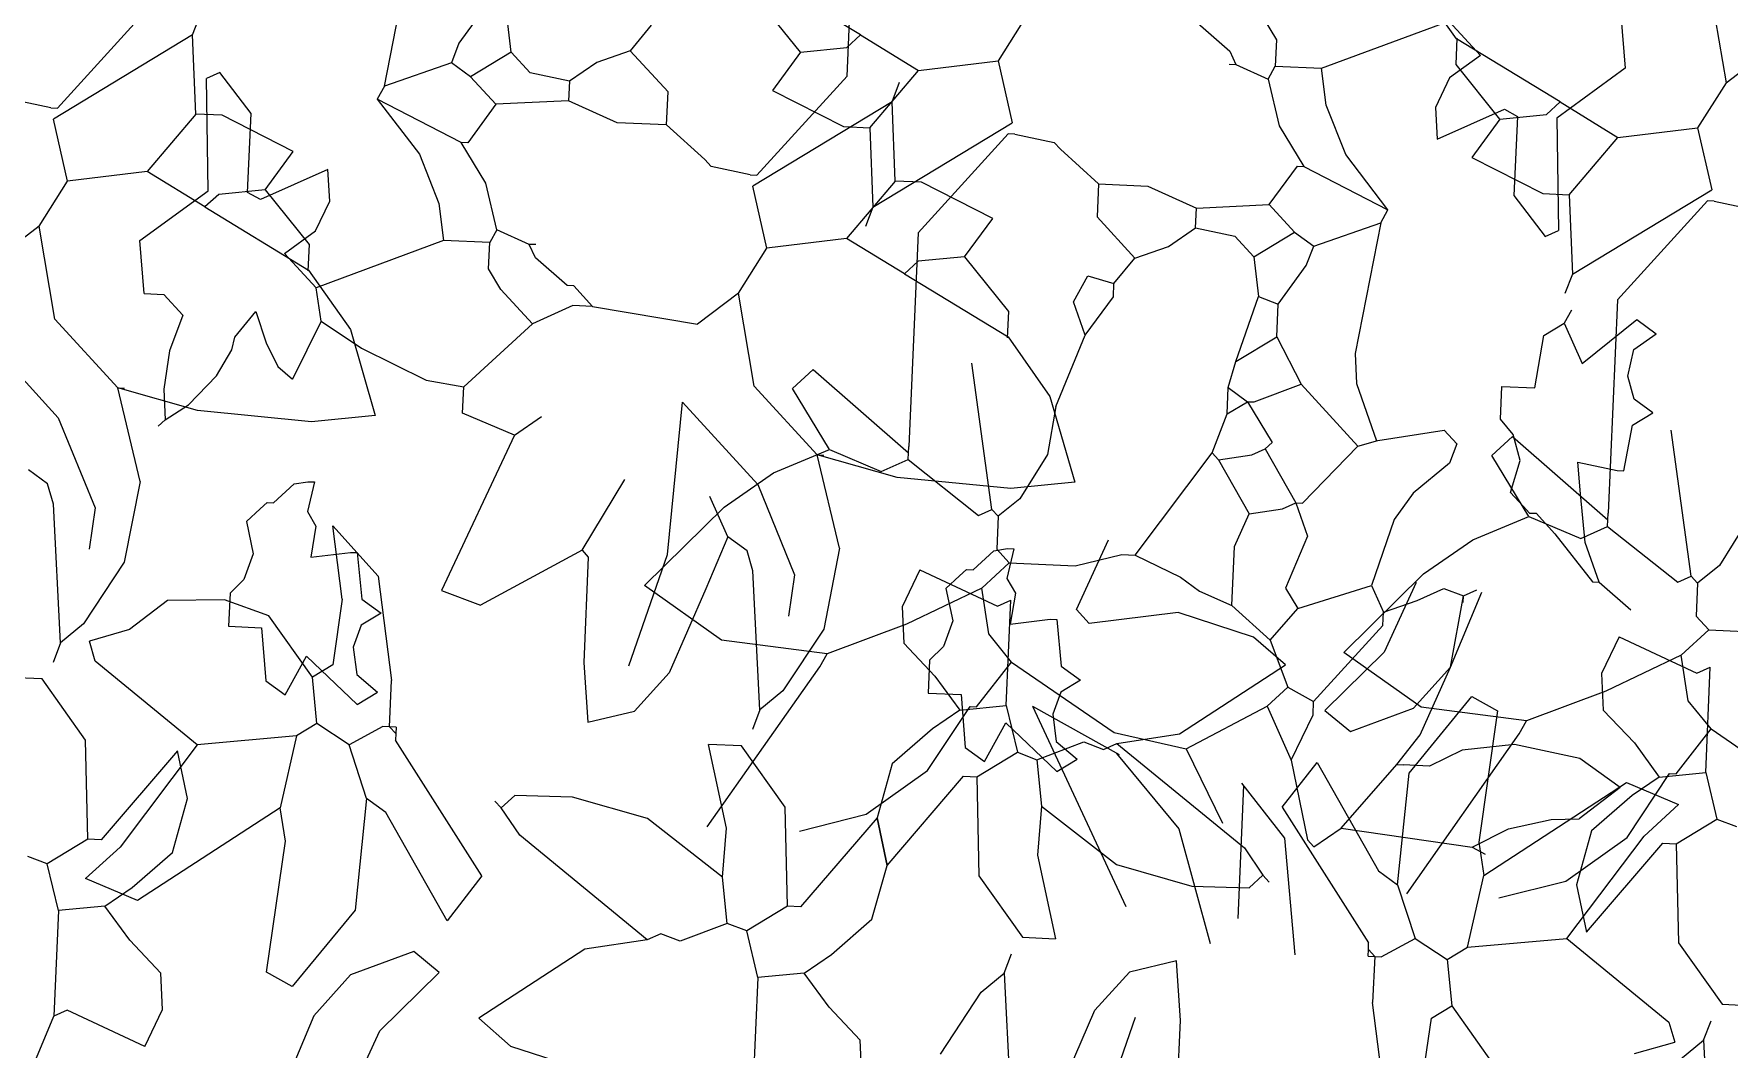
# Model space of a CAD drawing. Header units: inches. Extents: x 140.5 to 186.8, y 19 to 37.2.
# Drawn here: x 158.069 to 158.889, y 31.065 to 31.556 of the extents above; entities that cross this region are included whole.
import ezdxf

# ---------------------------------------------------------------- set-up
doc = ezdxf.new("R2010")
doc.units = ezdxf.units.IN
doc.header["$MEASUREMENT"] = 0
doc.layers.add('VERDE_siepe', color=96, linetype='Continuous')

msp = doc.modelspace()

# ---------------------------------------------------------------- linework, layer by layer
at = {"layer": 'VERDE_siepe'}
for p, q in [((158.4621, 31.53527), (158.4666, 31.6385)), ((158.23844, 31.53033), (158.25078, 31.59364)), ((158.46868, 31.55511), (158.41861, 31.5856)), ((158.75674, 31.55323), (158.73649, 31.58196)), ((158.8794, 31.57704), (158.88702, 31.53201)), ((158.08039, 31.51974), (158.12397, 31.56764)), ((158.28804, 31.56967), (158.27445, 31.55111)), ((158.43959, 31.54681), (158.4184, 31.57327)), ((158.14577, 31.5552), (158.14938, 31.56462)), ((158.2998, 31.54681), (158.29746, 31.56606)), ((158.36741, 31.55983), (158.35729, 31.5475)), ((158.54889, 31.56438), (158.53517, 31.54264)), ((158.63173, 31.56077), (158.6471, 31.54734)), ((158.66373, 31.56257), (158.66968, 31.55274)), ((158.69143, 31.53902), (158.75307, 31.56187)), ((158.75307, 31.56187), (158.76831, 31.54524)), ((158.83619, 31.56463), (158.83826, 31.539)), ((158.14577, 31.5552), (158.07844, 31.51441)), ((158.1473, 31.51683), (158.14577, 31.5552)), ((158.27445, 31.55111), (158.27085, 31.54169)), ((158.46203, 31.54902), (158.46868, 31.55511)), ((158.46868, 31.55511), (158.49666, 31.53793)), ((158.66968, 31.55274), (158.66913, 31.53999)), ((158.75652, 31.5409), (158.75708, 31.55364)), ((158.80681, 31.52274), (158.75674, 31.55323)), ((158.2998, 31.54681), (158.28013, 31.5349)), ((158.30895, 31.53683), (158.2998, 31.54681)), ((158.34108, 31.54182), (158.32792, 31.53282)), ((158.35729, 31.5475), (158.34108, 31.54182)), ((158.37558, 31.52755), (158.35729, 31.5475)), ((158.43959, 31.54681), (158.42601, 31.52825)), ((158.43959, 31.54681), (158.46203, 31.54902)), ((158.49666, 31.53793), (158.53517, 31.54264)), ((158.53517, 31.54264), (158.54197, 31.51265)), ((158.6471, 31.54734), (158.65001, 31.54082)), ((158.76831, 31.54524), (158.7533, 31.53436)), ((158.88702, 31.53201), (158.90683, 31.54711)), ((158.15892, 31.537), (158.15242, 31.53408)), ((158.15324, 31.47979), (158.15242, 31.53408)), ((158.17402, 31.51719), (158.15892, 31.537)), ((158.27085, 31.54169), (158.23844, 31.53033)), ((158.28013, 31.5349), (158.27085, 31.54169)), ((158.29232, 31.5216), (158.28013, 31.5349)), ((158.32792, 31.53282), (158.30895, 31.53683)), ((158.41852, 31.48737), (158.4621, 31.53527)), ((158.47311, 31.51023), (158.49666, 31.53793)), ((158.64682, 31.54096), (158.65001, 31.54082)), ((158.65001, 31.54082), (158.66566, 31.53376)), ((158.66566, 31.53376), (158.66913, 31.53999)), ((158.66566, 31.53376), (158.67106, 31.51117)), ((158.66913, 31.53999), (158.69143, 31.53902)), ((158.69375, 31.52112), (158.69143, 31.53902)), ((158.7533, 31.53436), (158.74653, 31.51999)), ((158.77772, 31.51444), (158.75652, 31.5409)), ((158.83826, 31.539), (158.80529, 31.5149)), ((158.23844, 31.53033), (158.23497, 31.52411)), ((158.32792, 31.53282), (158.32751, 31.52326)), ((158.37488, 31.51162), (158.37558, 31.52755)), ((158.42601, 31.52825), (158.46036, 31.51078)), ((158.4839, 31.52283), (158.48751, 31.53225)), ((158.88702, 31.53201), (158.8733, 31.51027)), ((158.0772, 31.51988), (158.05822, 31.5239)), ((158.0772, 31.51988), (158.08039, 31.51974)), ((158.27556, 31.50318), (158.23497, 31.52411)), ((158.23497, 31.52411), (158.25538, 31.49742)), ((158.29232, 31.5216), (158.27874, 31.50304)), ((158.32751, 31.52326), (158.29232, 31.5216)), ((158.35094, 31.51261), (158.32751, 31.52326)), ((158.4839, 31.52283), (158.41656, 31.48204)), ((158.48542, 31.48446), (158.4839, 31.52283)), ((158.70315, 31.49726), (158.69375, 31.52112)), ((158.74653, 31.51999), (158.74739, 31.50466)), ((158.74739, 31.50466), (158.77994, 31.5192)), ((158.77994, 31.5192), (158.78618, 31.51573)), ((158.80016, 31.51665), (158.80681, 31.52274)), ((158.80681, 31.52274), (158.83479, 31.50556)), ((158.08523, 31.48442), (158.07844, 31.51441)), ((158.1473, 31.51683), (158.12374, 31.48912)), ((158.16004, 31.51627), (158.1473, 31.51683)), ((158.19439, 31.49881), (158.16004, 31.51627)), ((158.17235, 31.47895), (158.17402, 31.51719)), ((158.37488, 31.51162), (158.35094, 31.51261)), ((158.3933, 31.49485), (158.37488, 31.51162)), ((158.46036, 31.51078), (158.47311, 31.51023)), ((158.47311, 31.51023), (158.47463, 31.47186)), ((158.47463, 31.47186), (158.54197, 31.51265)), ((158.67106, 31.51117), (158.68297, 31.4915)), ((158.77772, 31.51444), (158.76414, 31.49588)), ((158.77772, 31.51444), (158.80016, 31.51665)), ((158.78618, 31.51573), (158.78451, 31.4775)), ((158.80529, 31.5149), (158.80611, 31.4606)), ((158.83479, 31.50556), (158.8733, 31.51027)), ((158.8733, 31.51027), (158.88009, 31.48028)), ((158.28747, 31.48351), (158.27556, 31.50318)), ((158.27874, 31.50304), (158.27556, 31.50318)), ((158.54001, 31.50731), (158.49643, 31.45941)), ((158.5432, 31.50717), (158.54001, 31.50731)), ((158.5432, 31.50717), (158.56218, 31.50316)), ((158.56218, 31.50316), (158.56523, 31.49983)), ((158.81123, 31.47786), (158.83479, 31.50556)), ((158.18081, 31.48025), (158.19439, 31.49881)), ((158.25538, 31.49742), (158.26478, 31.47356)), ((158.39635, 31.49153), (158.3933, 31.49485)), ((158.56523, 31.49983), (158.58365, 31.48307)), ((158.72356, 31.47058), (158.70315, 31.49726)), ((158.76414, 31.49588), (158.79849, 31.47841)), ((158.12374, 31.48912), (158.08523, 31.48442)), ((158.15172, 31.47194), (158.12374, 31.48912)), ((158.21114, 31.49003), (158.17859, 31.47548)), ((158.212, 31.47469), (158.21114, 31.49003)), ((158.41532, 31.48751), (158.39635, 31.49153)), ((158.41532, 31.48751), (158.41852, 31.48737)), ((158.48542, 31.48446), (158.46187, 31.45675)), ((158.49817, 31.4839), (158.48542, 31.48446)), ((158.66621, 31.47308), (158.67979, 31.49164)), ((158.67979, 31.49164), (158.68297, 31.4915)), ((158.68297, 31.4915), (158.72356, 31.47058)), ((158.07151, 31.46267), (158.08523, 31.48442)), ((158.12027, 31.45568), (158.15324, 31.47979)), ((158.15837, 31.47804), (158.15172, 31.47194)), ((158.18081, 31.48025), (158.15837, 31.47804)), ((158.17859, 31.47548), (158.17235, 31.47895)), ((158.18081, 31.48025), (158.20201, 31.45378)), ((158.29287, 31.46092), (158.28747, 31.48351)), ((158.42336, 31.45205), (158.41656, 31.48204)), ((158.53252, 31.46644), (158.49817, 31.4839)), ((158.58365, 31.48307), (158.58295, 31.46713)), ((158.58365, 31.48307), (158.60759, 31.48208)), ((158.60759, 31.48208), (158.63102, 31.47143)), ((158.78451, 31.4775), (158.79961, 31.45769)), ((158.79849, 31.47841), (158.81123, 31.47786)), ((158.81123, 31.47786), (158.81276, 31.43949)), ((158.81276, 31.43949), (158.88009, 31.48028)), ((158.15172, 31.47194), (158.20179, 31.44146)), ((158.20523, 31.46033), (158.212, 31.47469)), ((158.26478, 31.47356), (158.2671, 31.45567)), ((158.47463, 31.47186), (158.47102, 31.46244)), ((158.63061, 31.46187), (158.63102, 31.47143)), ((158.63102, 31.47143), (158.66621, 31.47308)), ((158.66621, 31.47308), (158.6784, 31.45978)), ((158.72009, 31.46435), (158.72356, 31.47058)), ((158.87814, 31.47494), (158.83456, 31.42704)), ((158.88133, 31.4748), (158.87814, 31.47494)), ((158.88133, 31.4748), (158.90031, 31.47079)), ((158.07151, 31.46267), (158.0517, 31.44757)), ((158.07913, 31.41765), (158.07151, 31.46267)), ((158.19022, 31.44945), (158.20523, 31.46033)), ((158.29287, 31.46092), (158.2894, 31.4547)), ((158.30852, 31.45386), (158.29287, 31.46092)), ((158.51894, 31.44788), (158.53252, 31.46644)), ((158.58295, 31.46713), (158.60124, 31.44718)), ((158.61745, 31.45286), (158.63061, 31.46187)), ((158.63061, 31.46187), (158.64958, 31.45785)), ((158.68768, 31.45299), (158.72009, 31.46435)), ((158.72009, 31.46435), (158.70775, 31.40105)), ((158.79961, 31.45769), (158.80611, 31.4606)), ((158.12234, 31.43005), (158.12027, 31.45568)), ((158.20201, 31.45378), (158.20145, 31.44104)), ((158.2671, 31.45567), (158.20546, 31.43282)), ((158.2894, 31.4547), (158.2671, 31.45567)), ((158.28885, 31.44195), (158.2894, 31.4547)), ((158.31171, 31.45372), (158.30852, 31.45386)), ((158.31143, 31.44735), (158.30852, 31.45386)), ((158.40964, 31.4303), (158.42336, 31.45205)), ((158.46187, 31.45675), (158.42336, 31.45205)), ((158.48985, 31.43957), (158.46187, 31.45675)), ((158.49643, 31.45941), (158.49193, 31.35619)), ((158.60124, 31.44718), (158.61745, 31.45286)), ((158.64958, 31.45785), (158.65873, 31.44788)), ((158.65873, 31.44788), (158.6784, 31.45978)), ((158.6784, 31.45978), (158.68768, 31.45299)), ((158.68408, 31.44357), (158.68768, 31.45299)), ((158.20546, 31.43282), (158.19022, 31.44945)), ((158.3268, 31.43391), (158.31143, 31.44735)), ((158.4965, 31.44567), (158.48985, 31.43957)), ((158.51894, 31.44788), (158.4965, 31.44567)), ((158.51894, 31.44788), (158.54013, 31.42141)), ((158.59112, 31.43486), (158.60124, 31.44718)), ((158.65873, 31.44788), (158.66107, 31.42862)), ((158.67049, 31.42501), (158.68408, 31.44357)), ((158.20179, 31.44146), (158.22204, 31.41272)), ((158.2948, 31.43211), (158.28885, 31.44195)), ((158.48985, 31.43957), (158.53992, 31.40909)), ((158.57159, 31.42613), (158.57852, 31.4386)), ((158.57852, 31.4386), (158.59112, 31.43486)), ((158.81276, 31.43949), (158.80915, 31.43007)), ((158.12234, 31.43005), (158.1319, 31.42964)), ((158.1319, 31.42964), (158.14104, 31.41966)), ((158.20795, 31.41674), (158.20546, 31.43282)), ((158.31004, 31.41549), (158.2948, 31.43211)), ((158.32999, 31.43377), (158.3268, 31.43391)), ((158.33913, 31.4238), (158.32999, 31.43377)), ((158.40964, 31.4303), (158.38983, 31.4152)), ((158.41725, 31.38528), (158.40964, 31.4303)), ((158.57727, 31.40992), (158.59084, 31.42848)), ((158.59084, 31.42848), (158.59112, 31.43486)), ((158.65013, 31.39717), (158.66107, 31.42862)), ((158.66107, 31.42862), (158.67049, 31.42501)), ((158.14104, 31.41966), (158.13453, 31.40243)), ((158.16611, 31.40899), (158.17623, 31.42133)), ((158.17623, 31.42133), (158.18138, 31.40625)), ((158.32958, 31.42422), (158.31004, 31.41549)), ((158.33913, 31.4238), (158.32958, 31.42422)), ((158.33913, 31.4238), (158.38983, 31.4152)), ((158.54013, 31.42141), (158.53958, 31.40867)), ((158.57727, 31.40992), (158.57159, 31.42613)), ((158.6698, 31.40909), (158.67049, 31.42501)), ((158.81224, 31.42203), (158.80877, 31.41579)), ((158.83456, 31.42704), (158.83006, 31.32382)), ((158.10959, 31.3844), (158.07913, 31.41765)), ((158.20795, 31.41674), (158.19396, 31.38863)), ((158.20795, 31.41674), (158.22733, 31.40366)), ((158.22204, 31.41272), (158.23405, 31.37116)), ((158.31004, 31.41549), (158.27679, 31.38501)), ((158.79894, 31.40983), (158.80877, 31.41579)), ((158.80877, 31.41579), (158.8175, 31.39626)), ((158.8175, 31.39626), (158.84396, 31.41745)), ((158.84396, 31.41745), (158.85324, 31.41067)), ((158.04447, 31.40994), (158.08083, 31.37004)), ((158.15734, 31.3903), (158.16465, 31.40288)), ((158.16465, 31.40288), (158.16611, 31.40899)), ((158.18138, 31.40625), (158.18702, 31.39486)), ((158.22733, 31.40366), (158.2586, 31.38823)), ((158.53992, 31.40909), (158.56017, 31.38035)), ((158.56299, 31.37544), (158.57727, 31.40992)), ((158.65013, 31.39717), (158.6698, 31.40909)), ((158.6698, 31.40909), (158.68158, 31.38622)), ((158.79464, 31.38449), (158.79894, 31.40983)), ((158.83963, 31.39009), (158.84248, 31.40305)), ((158.84248, 31.40305), (158.85324, 31.41067)), ((158.13453, 31.40243), (158.13187, 31.38378)), ((158.18702, 31.39486), (158.19396, 31.38863)), ((158.53209, 31.32571), (158.52241, 31.39636)), ((158.64639, 31.38457), (158.65013, 31.39717)), ((158.70775, 31.40105), (158.70834, 31.38654)), ((158.14383, 31.37623), (158.15734, 31.3903)), ((158.2586, 31.38823), (158.27679, 31.38501)), ((158.43569, 31.38418), (158.44567, 31.39332)), ((158.44567, 31.39332), (158.49179, 31.353)), ((158.65885, 31.37764), (158.68158, 31.38622)), ((158.68158, 31.38622), (158.709, 31.3563)), ((158.70834, 31.38654), (158.71799, 31.35886)), ((158.84258, 31.37906), (158.83963, 31.39009)), ((158.10959, 31.3844), (158.11279, 31.38426)), ((158.1204, 31.33924), (158.10959, 31.3844)), ((158.14815, 31.37344), (158.10959, 31.3844)), ((158.13187, 31.38378), (158.13244, 31.36896)), ((158.27623, 31.37227), (158.27679, 31.38501)), ((158.44772, 31.35203), (158.41725, 31.38528)), ((158.45356, 31.35467), (158.43569, 31.38418)), ((158.56017, 31.38035), (158.57218, 31.33879)), ((158.64583, 31.37183), (158.64639, 31.38457)), ((158.64639, 31.38457), (158.65567, 31.37778)), ((158.77802, 31.36925), (158.77871, 31.38519)), ((158.77871, 31.38519), (158.79464, 31.38449)), ((158.85158, 31.37243), (158.84258, 31.37906)), ((158.08083, 31.37004), (158.09865, 31.3264)), ((158.13244, 31.36896), (158.14383, 31.37623)), ((158.2032, 31.3681), (158.14815, 31.37344)), ((158.23405, 31.37116), (158.2032, 31.3681)), ((158.30131, 31.3616), (158.27623, 31.37227)), ((158.30131, 31.3616), (158.31446, 31.37061)), ((158.3753, 31.30386), (158.3826, 31.37757)), ((158.3826, 31.37757), (158.41896, 31.33767)), ((158.56299, 31.37544), (158.55893, 31.35227)), ((158.63862, 31.35299), (158.64583, 31.37183)), ((158.64583, 31.37183), (158.65567, 31.37778)), ((158.65567, 31.37778), (158.65885, 31.37764)), ((158.65567, 31.37778), (158.66758, 31.3581)), ((158.84174, 31.36647), (158.85158, 31.37243)), ((158.13244, 31.36897), (158.12912, 31.36592)), ((158.30131, 31.3616), (158.26611, 31.28653)), ((158.7187, 31.35907), (158.75083, 31.36405)), ((158.75083, 31.36405), (158.75693, 31.35741)), ((158.78413, 31.36197), (158.77802, 31.36925)), ((158.78758, 31.34928), (158.78413, 31.36197)), ((158.83759, 31.34431), (158.84174, 31.36647)), ((158.87022, 31.29334), (158.86054, 31.36399)), ((158.42648, 31.34339), (158.45356, 31.35467)), ((158.45356, 31.35467), (158.47863, 31.344)), ((158.49179, 31.353), (158.49193, 31.35619)), ((158.65774, 31.35216), (158.66425, 31.35506)), ((158.66758, 31.3581), (158.66425, 31.35506)), ((158.66425, 31.35506), (158.67908, 31.32887)), ((158.68226, 31.32873), (158.709, 31.3563)), ((158.709, 31.3563), (158.7187, 31.35907)), ((158.75693, 31.35741), (158.75332, 31.34799)), ((158.77382, 31.35181), (158.78379, 31.36095)), ((158.78379, 31.36095), (158.82992, 31.32063)), ((158.44772, 31.35203), (158.45092, 31.35189)), ((158.45853, 31.30687), (158.44772, 31.35203)), ((158.48628, 31.34107), (158.44772, 31.35203)), ((158.47863, 31.344), (158.49165, 31.34982)), ((158.49165, 31.34982), (158.49179, 31.353)), ((158.49165, 31.34982), (158.52559, 31.3228)), ((158.55893, 31.35227), (158.54571, 31.33086)), ((158.60136, 31.30353), (158.63862, 31.35299)), ((158.63862, 31.35299), (158.64168, 31.34966)), ((158.64168, 31.34966), (158.65774, 31.35216)), ((158.64168, 31.34966), (158.65649, 31.32348)), ((158.75332, 31.34799), (158.73574, 31.33354)), ((158.79169, 31.3223), (158.77382, 31.35181)), ((158.78286, 31.33392), (158.78758, 31.34928)), ((158.81542, 31.34847), (158.83439, 31.34445)), ((158.81659, 31.33329), (158.81542, 31.34847)), ((158.07565, 31.338), (158.06637, 31.34478)), ((158.07842, 31.3283), (158.07565, 31.338)), ((158.1204, 31.33924), (158.11271, 31.30022)), ((158.18489, 31.32889), (158.19486, 31.33803)), ((158.19486, 31.33803), (158.20148, 31.3391)), ((158.20468, 31.33896), (158.20126, 31.32468)), ((158.20148, 31.3391), (158.20468, 31.33896)), ((158.33399, 31.30591), (158.35464, 31.34013)), ((158.40272, 31.32684), (158.42648, 31.34339)), ((158.41896, 31.33767), (158.43678, 31.29403)), ((158.54133, 31.33573), (158.48628, 31.34107)), ((158.57218, 31.33879), (158.54133, 31.33573)), ((158.83439, 31.34445), (158.83759, 31.34431)), ((158.17838, 31.32597), (158.18171, 31.32903)), ((158.18171, 31.32903), (158.18489, 31.32889)), ((158.4045, 31.31241), (158.39578, 31.33194)), ((158.54571, 31.33086), (158.53515, 31.32238)), ((158.67256, 31.32597), (158.67908, 31.32887)), ((158.67908, 31.32887), (158.68226, 31.32873)), ((158.67908, 31.32887), (158.68475, 31.31267)), ((158.73574, 31.33354), (158.72661, 31.32086)), ((158.78896, 31.32728), (158.78286, 31.33392)), ((158.81899, 31.30974), (158.81659, 31.33329)), ((158.08188, 31.26112), (158.07842, 31.3283)), ((158.09865, 31.3264), (158.09574, 31.3064)), ((158.17838, 31.32597), (158.17173, 31.31988)), ((158.20126, 31.32468), (158.20539, 31.31758)), ((158.36421, 31.28894), (158.40272, 31.32684)), ((158.52559, 31.3228), (158.53209, 31.32571)), ((158.53209, 31.32571), (158.53515, 31.32238)), ((158.53515, 31.32238), (158.53445, 31.30645)), ((158.64943, 31.30782), (158.65649, 31.32348)), ((158.65649, 31.32348), (158.67256, 31.32597)), ((158.72661, 31.32086), (158.71564, 31.28897)), ((158.76461, 31.31102), (158.79169, 31.3223)), ((158.78896, 31.32728), (158.792, 31.32395)), ((158.79169, 31.3223), (158.81676, 31.31163)), ((158.792, 31.32395), (158.79519, 31.32381)), ((158.79519, 31.32381), (158.80433, 31.31384)), ((158.82978, 31.31745), (158.82992, 31.32063)), ((158.82992, 31.32063), (158.83006, 31.32382)), ((158.17173, 31.31988), (158.17509, 31.30418)), ((158.20539, 31.31758), (158.20289, 31.30256)), ((158.21805, 31.28224), (158.21345, 31.31778)), ((158.21345, 31.31778), (158.23543, 31.29337)), ((158.4045, 31.31241), (158.39383, 31.28735)), ((158.41378, 31.30563), (158.4045, 31.31241)), ((158.68475, 31.31267), (158.67408, 31.2876)), ((158.80433, 31.31384), (158.82247, 31.2907)), ((158.81676, 31.31163), (158.82978, 31.31745)), ((158.82978, 31.31745), (158.86372, 31.29043)), ((158.89706, 31.3199), (158.88384, 31.29849)), ((158.17509, 31.30418), (158.17056, 31.29183)), ((158.20289, 31.30256), (158.22215, 31.30491)), ((158.22215, 31.30491), (158.22534, 31.30477)), ((158.22534, 31.30477), (158.22755, 31.28233)), ((158.33399, 31.30591), (158.28495, 31.27932)), ((158.33399, 31.30591), (158.33704, 31.30259)), ((158.41655, 31.29593), (158.41378, 31.30563)), ((158.45853, 31.30687), (158.45084, 31.26785)), ((158.52302, 31.29652), (158.53299, 31.30566)), ((158.53299, 31.30566), (158.53961, 31.30673)), ((158.53445, 31.30645), (158.54054, 31.29981)), ((158.5428, 31.30659), (158.53939, 31.29231)), ((158.53961, 31.30673), (158.5428, 31.30659)), ((158.57301, 31.27724), (158.58845, 31.31095)), ((158.64818, 31.27915), (158.64943, 31.30782)), ((158.74085, 31.29447), (158.76461, 31.31102)), ((158.82567, 31.29056), (158.81899, 31.30974)), ((158.11271, 31.30022), (158.09298, 31.2703)), ((158.33704, 31.30259), (158.33482, 31.25161)), ((158.35663, 31.25012), (158.3753, 31.30386)), ((158.49724, 31.29651), (158.48876, 31.27865)), ((158.49724, 31.29651), (158.53478, 31.27891)), ((158.51651, 31.2936), (158.51984, 31.29666)), ((158.51984, 31.29666), (158.52302, 31.29652)), ((158.52724, 31.28761), (158.54054, 31.29981)), ((158.54054, 31.29981), (158.57241, 31.29842)), ((158.57241, 31.29842), (158.59499, 31.30381)), ((158.59499, 31.30381), (158.60136, 31.30353)), ((158.60136, 31.30353), (158.62324, 31.293)), ((158.88384, 31.29849), (158.87328, 31.29001)), ((158.17056, 31.29183), (158.16383, 31.28511)), ((158.23543, 31.29337), (158.24186, 31.24289)), ((158.40145, 31.26239), (158.36421, 31.28894)), ((158.42001, 31.22875), (158.41655, 31.29593)), ((158.43678, 31.29403), (158.43387, 31.27403)), ((158.51651, 31.2936), (158.50986, 31.28751)), ((158.53939, 31.29231), (158.54351, 31.28521)), ((158.62324, 31.293), (158.63252, 31.28622)), ((158.68004, 31.27776), (158.71564, 31.28897)), ((158.70234, 31.25657), (158.74085, 31.29447)), ((158.71564, 31.28897), (158.72145, 31.27596)), ((158.73728, 31.29029), (158.72184, 31.25658)), ((158.82247, 31.2907), (158.82567, 31.29056)), ((158.82567, 31.29056), (158.84103, 31.27713)), ((158.86372, 31.29043), (158.87022, 31.29334)), ((158.87022, 31.29334), (158.87328, 31.29001)), ((158.87328, 31.29001), (158.87258, 31.27408)), ((158.13356, 31.28169), (158.11526, 31.26756)), ((158.16122, 31.28195), (158.13356, 31.28169)), ((158.18258, 31.27421), (158.16122, 31.28195)), ((158.16383, 31.28511), (158.16313, 31.26918)), ((158.21805, 31.28224), (158.21346, 31.25052)), ((158.22755, 31.28233), (158.23683, 31.27554)), ((158.26611, 31.28653), (158.28495, 31.27932)), ((158.39383, 31.28735), (158.37609, 31.24662)), ((158.52724, 31.28761), (158.49085, 31.27022)), ((158.50986, 31.28751), (158.51322, 31.27181)), ((158.53058, 31.26556), (158.52724, 31.28761)), ((158.53478, 31.27891), (158.54128, 31.28181)), ((158.53906, 31.23084), (158.54128, 31.28181)), ((158.54351, 31.28521), (158.54102, 31.27019)), ((158.63252, 31.28622), (158.64818, 31.27915)), ((158.67408, 31.2876), (158.68004, 31.27776)), ((158.72145, 31.27596), (158.73766, 31.28164)), ((158.73766, 31.28164), (158.75068, 31.28745)), ((158.75068, 31.28745), (158.7601, 31.28385)), ((158.75377, 31.24933), (158.76901, 31.28572)), ((158.75377, 31.24933), (158.7601, 31.28385)), ((158.75996, 31.28066), (158.7601, 31.28385)), ((158.7601, 31.28385), (158.76662, 31.28675)), ((158.20363, 31.24456), (158.18258, 31.27421)), ((158.23683, 31.27554), (158.22729, 31.26973)), ((158.48876, 31.27865), (158.48953, 31.26103)), ((158.51322, 31.27181), (158.50869, 31.25946)), ((158.54102, 31.27019), (158.56028, 31.27254)), ((158.56028, 31.27254), (158.56347, 31.2724)), ((158.56347, 31.2724), (158.56568, 31.24996)), ((158.57301, 31.27724), (158.5791, 31.27059)), ((158.62224, 31.27576), (158.5791, 31.27059)), ((158.65862, 31.26393), (158.62224, 31.27576)), ((158.64818, 31.27915), (158.6666, 31.26238)), ((158.6666, 31.26238), (158.68004, 31.27776)), ((158.72117, 31.26958), (158.72145, 31.27596)), ((158.87258, 31.27408), (158.87867, 31.26744)), ((158.09298, 31.2703), (158.08188, 31.26112)), ((158.11526, 31.26756), (158.09586, 31.26203)), ((158.16313, 31.26918), (158.17907, 31.26848)), ((158.17907, 31.26848), (158.18114, 31.24286)), ((158.22729, 31.26973), (158.2234, 31.25899)), ((158.45084, 31.26785), (158.43111, 31.23793)), ((158.49085, 31.27022), (158.45243, 31.25577)), ((158.54165, 31.25188), (158.53058, 31.26556)), ((158.67399, 31.2505), (158.65862, 31.26393)), ((158.68765, 31.23274), (158.72117, 31.26958)), ((158.83537, 31.26414), (158.82689, 31.24628)), ((158.83537, 31.26414), (158.87291, 31.24654)), ((158.86537, 31.25524), (158.87867, 31.26744)), ((158.87867, 31.26744), (158.91054, 31.26605)), ((158.08188, 31.26112), (158.07828, 31.2517)), ((158.09863, 31.25233), (158.09586, 31.26203)), ((158.2234, 31.25899), (158.22511, 31.24583)), ((158.45243, 31.25577), (158.40145, 31.26239)), ((158.44897, 31.24953), (158.45243, 31.25577)), ((158.48953, 31.26103), (158.50458, 31.24511)), ((158.50869, 31.25946), (158.50196, 31.25274)), ((158.6666, 31.26238), (158.67519, 31.23967)), ((158.72184, 31.25658), (158.69309, 31.22837)), ((158.73957, 31.23002), (158.70234, 31.25657)), ((158.86537, 31.25524), (158.82898, 31.23785)), ((158.86871, 31.23319), (158.86537, 31.25524)), ((158.14794, 31.21188), (158.09863, 31.25233)), ((158.19042, 31.23607), (158.20081, 31.25477)), ((158.20081, 31.25477), (158.22533, 31.23136)), ((158.21346, 31.25052), (158.20363, 31.24456)), ((158.33482, 31.25161), (158.33675, 31.2228)), ((158.39453, 31.17211), (158.44897, 31.24953)), ((158.50196, 31.25274), (158.50126, 31.23681)), ((158.52474, 31.23026), (158.54165, 31.25188)), ((158.54165, 31.25188), (158.59123, 31.21779)), ((158.56568, 31.24996), (158.57496, 31.24317)), ((158.62275, 31.21711), (158.67399, 31.25049)), ((158.73602, 31.22958), (158.75377, 31.24933)), ((158.73921, 31.2167), (158.75377, 31.24933)), ((158.87291, 31.24654), (158.87941, 31.24944)), ((158.87719, 31.19847), (158.87941, 31.24944)), ((158.07298, 31.24373), (158.05706, 31.24442)), ((158.09404, 31.21408), (158.07298, 31.24373)), ((158.18114, 31.24286), (158.19042, 31.23607)), ((158.20585, 31.22212), (158.20363, 31.24456)), ((158.22511, 31.24583), (158.23517, 31.23731)), ((158.24089, 31.22059), (158.24186, 31.24289)), ((158.37609, 31.24662), (158.35934, 31.22819)), ((158.50458, 31.24511), (158.51662, 31.22863)), ((158.57496, 31.24317), (158.56542, 31.23736)), ((158.66521, 31.23053), (158.67519, 31.23967)), ((158.67519, 31.23967), (158.68765, 31.23274)), ((158.82689, 31.24628), (158.82766, 31.22866)), ((158.22533, 31.23136), (158.23517, 31.23731)), ((158.43111, 31.23793), (158.42001, 31.22875)), ((158.50106, 31.19938), (158.52156, 31.2304)), ((158.50126, 31.23681), (158.5172, 31.23611)), ((158.51662, 31.22863), (158.53906, 31.23084)), ((158.5172, 31.23611), (158.51927, 31.21049)), ((158.52156, 31.2304), (158.52474, 31.23026)), ((158.53906, 31.23084), (158.54446, 31.20826)), ((158.56542, 31.23736), (158.56153, 31.22662)), ((158.62601, 31.20989), (158.66521, 31.23053)), ((158.66521, 31.23053), (158.67684, 31.20448)), ((158.68737, 31.22637), (158.68765, 31.23274)), ((158.7338, 31.19818), (158.76415, 31.23516)), ((158.76415, 31.23516), (158.77661, 31.22824)), ((158.82898, 31.23785), (158.79056, 31.2234)), ((158.87978, 31.21951), (158.86871, 31.23319)), ((158.33675, 31.2228), (158.35934, 31.22819)), ((158.42001, 31.22875), (158.41641, 31.21933)), ((158.51662, 31.22863), (158.50346, 31.21963)), ((158.52855, 31.2037), (158.53894, 31.2224)), ((158.53894, 31.2224), (158.56346, 31.19899)), ((158.59381, 31.20701), (158.55186, 31.23033)), ((158.59699, 31.13346), (158.55186, 31.23033)), ((158.56153, 31.22662), (158.56324, 31.21346)), ((158.67684, 31.20448), (158.68737, 31.22637)), ((158.69309, 31.22837), (158.70541, 31.21826)), ((158.70541, 31.21826), (158.73602, 31.22958)), ((158.79056, 31.2234), (158.73957, 31.23002)), ((158.77661, 31.22824), (158.76746, 31.1648)), ((158.7871, 31.21716), (158.79056, 31.2234)), ((158.82766, 31.22866), (158.8427, 31.21274)), ((158.09514, 31.16615), (158.09404, 31.21408)), ((158.19601, 31.21616), (158.14794, 31.21188)), ((158.19601, 31.21616), (158.18811, 31.1814)), ((158.20585, 31.22212), (158.19601, 31.21616)), ((158.22136, 31.21187), (158.20585, 31.22212)), ((158.23771, 31.22073), (158.22136, 31.21187)), ((158.24089, 31.22059), (158.23771, 31.22073)), ((158.24408, 31.22045), (158.24089, 31.22059)), ((158.24394, 31.21727), (158.24089, 31.22059)), ((158.24394, 31.21727), (158.2438, 31.21408)), ((158.28562, 31.14842), (158.2438, 31.21408)), ((158.24408, 31.22045), (158.24394, 31.21727)), ((158.50346, 31.21963), (158.48391, 31.20264)), ((158.59123, 31.21779), (158.62601, 31.20989)), ((158.59253, 31.21254), (158.62275, 31.21711)), ((158.72782, 31.20226), (158.73921, 31.2167)), ((158.73266, 31.13974), (158.7871, 31.21716)), ((158.86287, 31.19789), (158.87978, 31.21951)), ((158.87978, 31.21951), (158.92936, 31.18542)), ((158.1385, 31.20894), (158.10152, 31.16587)), ((158.14794, 31.21188), (158.11067, 31.16242)), ((158.1433, 31.18592), (158.1385, 31.20894)), ((158.2298, 31.18596), (158.22136, 31.21187)), ((158.41111, 31.21136), (158.39519, 31.21205)), ((158.4039, 31.17159), (158.39519, 31.21205)), ((158.43217, 31.18171), (158.41111, 31.21136)), ((158.51927, 31.21049), (158.52855, 31.2037)), ((158.52479, 31.19634), (158.54446, 31.20826)), ((158.54446, 31.20826), (158.55388, 31.20465)), ((158.55388, 31.20465), (158.5766, 31.21324)), ((158.56324, 31.21346), (158.57329, 31.20494)), ((158.5766, 31.21324), (158.58602, 31.20964)), ((158.58602, 31.20964), (158.59253, 31.21254)), ((158.59229, 31.20763), (158.62255, 31.17123)), ((158.59253, 31.21254), (158.65417, 31.16197)), ((158.62601, 31.20989), (158.6436, 31.17401)), ((158.75945, 31.20927), (158.74375, 31.20156)), ((158.78471, 31.21199), (158.75945, 31.20927)), ((158.8164, 31.20515), (158.78471, 31.21199)), ((158.8427, 31.21274), (158.85475, 31.19626)), ((158.47141, 31.17833), (158.50106, 31.19938)), ((158.48391, 31.20264), (158.47663, 31.17657)), ((158.55388, 31.20465), (158.55609, 31.18221)), ((158.56346, 31.19899), (158.57329, 31.20494)), ((158.67244, 31.1817), (158.68934, 31.20332)), ((158.67684, 31.20448), (158.68473, 31.16583)), ((158.68934, 31.20332), (158.71898, 31.15095)), ((158.70094, 31.17151), (158.72782, 31.20226)), ((158.72782, 31.20226), (158.73101, 31.20212)), ((158.72826, 31.14416), (158.7338, 31.19818)), ((158.74375, 31.20156), (158.73101, 31.20212)), ((158.83587, 31.19117), (158.8164, 31.20515)), ((158.83918, 31.16701), (158.85969, 31.19803)), ((158.85475, 31.19626), (158.87719, 31.19847)), ((158.85969, 31.19803), (158.86287, 31.19789)), ((158.87719, 31.19847), (158.88259, 31.17589)), ((158.48143, 31.15355), (158.51842, 31.19662)), ((158.51842, 31.19662), (158.52479, 31.19634)), ((158.52479, 31.19634), (158.52589, 31.14842)), ((158.65382, 31.19224), (158.65102, 31.1279)), ((158.67381, 31.16665), (158.65292, 31.19329)), ((158.76995, 31.14872), (158.83894, 31.1936)), ((158.83587, 31.19117), (158.81606, 31.17607)), ((158.83894, 31.1936), (158.86402, 31.18293)), ((158.85475, 31.19626), (158.84159, 31.18726)), ((158.18811, 31.1814), (158.11912, 31.13653)), ((158.13602, 31.15985), (158.1433, 31.18592)), ((158.1906, 31.16533), (158.18811, 31.1814)), ((158.2298, 31.18596), (158.22426, 31.13194)), ((158.23908, 31.17918), (158.2298, 31.18596)), ((158.29489, 31.18131), (158.29184, 31.18463)), ((158.30154, 31.1874), (158.29489, 31.18131)), ((158.30389, 31.16815), (158.29489, 31.18131)), ((158.32931, 31.18657), (158.30154, 31.1874)), ((158.36571, 31.17619), (158.32931, 31.18657)), ((158.43327, 31.13378), (158.43217, 31.18171)), ((158.55609, 31.18221), (158.55416, 31.15853)), ((158.55609, 31.18221), (158.59235, 31.15394)), ((158.67244, 31.1817), (158.71426, 31.11605)), ((158.84159, 31.18726), (158.82204, 31.17027)), ((158.84739, 31.1677), (158.86402, 31.18293)), ((158.26873, 31.1268), (158.23908, 31.17918)), ((158.40197, 31.14791), (158.36571, 31.17619)), ((158.43913, 31.17016), (158.47141, 31.17833)), ((158.47663, 31.17657), (158.43965, 31.1335)), ((158.48143, 31.15355), (158.47663, 31.17657)), ((158.47663, 31.17657), (158.48143, 31.15355)), ((158.78179, 31.17122), (158.80255, 31.17576)), ((158.80255, 31.17576), (158.81606, 31.17607)), ((158.86292, 31.16398), (158.88259, 31.17589)), ((158.88259, 31.17589), (158.89201, 31.17228)), ((158.09514, 31.16615), (158.07547, 31.15423)), ((158.10152, 31.16587), (158.09514, 31.16615)), ((158.18145, 31.10188), (158.1906, 31.16533)), ((158.36553, 31.11758), (158.30389, 31.16815)), ((158.40197, 31.14791), (158.4039, 31.17159)), ((158.62255, 31.17123), (158.63771, 31.11572)), ((158.67871, 31.1103), (158.67381, 31.16665)), ((158.68473, 31.16583), (158.68778, 31.16251)), ((158.68778, 31.16251), (158.70094, 31.17151)), ((158.70094, 31.17151), (158.76438, 31.16236)), ((158.76438, 31.16236), (158.78179, 31.17122)), ((158.80954, 31.14596), (158.83918, 31.16701)), ((158.81012, 31.11824), (158.84739, 31.1677)), ((158.82204, 31.17027), (158.81476, 31.1442)), ((158.07547, 31.15423), (158.06605, 31.15784)), ((158.11067, 31.16242), (158.09404, 31.1472)), ((158.11647, 31.14287), (158.13602, 31.15985)), ((158.55416, 31.15853), (158.56287, 31.11807)), ((158.65417, 31.16197), (158.66318, 31.14882)), ((158.76438, 31.16236), (158.77062, 31.1589)), ((158.76746, 31.1648), (158.76995, 31.14872)), ((158.81956, 31.12118), (158.85654, 31.16425)), ((158.85654, 31.16425), (158.86292, 31.16398)), ((158.86292, 31.16398), (158.86402, 31.11605)), ((158.08087, 31.13165), (158.07547, 31.15423)), ((158.47415, 31.12748), (158.48143, 31.15355)), ((158.59235, 31.15394), (158.62876, 31.14355)), ((158.65652, 31.14272), (158.66318, 31.14882)), ((158.66318, 31.14882), (158.66622, 31.1455)), ((158.71898, 31.15095), (158.72826, 31.14416)), ((158.76205, 31.11396), (158.76995, 31.14872)), ((158.11912, 31.13653), (158.09404, 31.1472)), ((158.10331, 31.13386), (158.11647, 31.14287)), ((158.28562, 31.14842), (158.26873, 31.1268)), ((158.40418, 31.12547), (158.40197, 31.14791)), ((158.52589, 31.14842), (158.54695, 31.11877)), ((158.62876, 31.14355), (158.65652, 31.14272)), ((158.72826, 31.14416), (158.73671, 31.11826)), ((158.77725, 31.13779), (158.80954, 31.14596)), ((158.81476, 31.1442), (158.81956, 31.12118)), ((158.10331, 31.13386), (158.08087, 31.13165)), ((158.11536, 31.11738), (158.10331, 31.13386)), ((158.43327, 31.13378), (158.4136, 31.12186)), ((158.43965, 31.1335), (158.43327, 31.13378)), ((158.08087, 31.13165), (158.07865, 31.08068)), ((158.22426, 31.13194), (158.19392, 31.09496)), ((158.40418, 31.12547), (158.38146, 31.11688)), ((158.4136, 31.12186), (158.40418, 31.12547)), ((158.4546, 31.1105), (158.47415, 31.12748)), ((158.13041, 31.10146), (158.11536, 31.11738)), ((158.36553, 31.11758), (158.33531, 31.11302)), ((158.37204, 31.12048), (158.36553, 31.11758)), ((158.38146, 31.11688), (158.37204, 31.12048)), ((158.419, 31.09928), (158.4136, 31.12186)), ((158.54695, 31.11877), (158.56287, 31.11807)), ((158.71412, 31.11285), (158.71426, 31.11605)), ((158.72036, 31.10939), (158.73671, 31.11826)), ((158.73671, 31.11826), (158.75221, 31.108)), ((158.76205, 31.11396), (158.81012, 31.11824)), ((158.81012, 31.11824), (158.85943, 31.07779)), ((158.86402, 31.11605), (158.88508, 31.0864)), ((158.25265, 31.11186), (158.22204, 31.10054)), ((158.26498, 31.10175), (158.25265, 31.11186)), ((158.33531, 31.11302), (158.28407, 31.07963)), ((158.44144, 31.10149), (158.4546, 31.1105)), ((158.53806, 31.10138), (158.54166, 31.1108)), ((158.71398, 31.10967), (158.71412, 31.11285)), ((158.71398, 31.10967), (158.71717, 31.10953)), ((158.71412, 31.11285), (158.71717, 31.10953)), ((158.71717, 31.10953), (158.7162, 31.08723)), ((158.71717, 31.10953), (158.72036, 31.10939)), ((158.75221, 31.108), (158.76205, 31.11396)), ((158.75221, 31.108), (158.75443, 31.08556)), ((158.13117, 31.08384), (158.13041, 31.10146)), ((158.19392, 31.09496), (158.18145, 31.10188)), ((158.22204, 31.10054), (158.20429, 31.0808)), ((158.23622, 31.07354), (158.26498, 31.10175)), ((158.419, 31.09928), (158.41678, 31.04831)), ((158.44144, 31.10149), (158.419, 31.09928)), ((158.45349, 31.08502), (158.44144, 31.10149)), ((158.52696, 31.09219), (158.53806, 31.10138)), ((158.53806, 31.10138), (158.54151, 31.03419)), ((158.58197, 31.08351), (158.59873, 31.10193)), ((158.62131, 31.10732), (158.59873, 31.10193)), ((158.62325, 31.07851), (158.62131, 31.10732)), ((158.50722, 31.06227), (158.52696, 31.09219)), ((158.08516, 31.08359), (158.07865, 31.08068)), ((158.12269, 31.06598), (158.08516, 31.08359)), ((158.12269, 31.06598), (158.13117, 31.08384)), ((158.46853, 31.0691), (158.45349, 31.08502)), ((158.56423, 31.04278), (158.58197, 31.08351)), ((158.72264, 31.03675), (158.7162, 31.08723)), ((158.7446, 31.07961), (158.75443, 31.08556)), ((158.75443, 31.08556), (158.77548, 31.05592)), ((158.88508, 31.0864), (158.901, 31.0857)), ((158.06342, 31.04429), (158.07865, 31.08068)), ((158.20429, 31.0808), (158.18905, 31.0444)), ((158.28408, 31.07963), (158.29944, 31.06619)), ((158.60143, 31.08), (158.58276, 31.02627)), ((158.62102, 31.02754), (158.62325, 31.07851)), ((158.74002, 31.04789), (158.7446, 31.07961)), ((158.85943, 31.07779), (158.8622, 31.06809)), ((158.87618, 31.06901), (158.87978, 31.07843)), ((158.22078, 31.03983), (158.23622, 31.07354)), ((158.4693, 31.05147), (158.46853, 31.0691)), ((158.84281, 31.06256), (158.8622, 31.06809)), ((158.86508, 31.05982), (158.87618, 31.06901)), ((158.87618, 31.06901), (158.87964, 31.00182)), ((158.29944, 31.06619), (158.33583, 31.05436))]:
    msp.add_line(p, q, dxfattribs=at)
for centre, start, end in [((158.4621, 31.53527), 317.3475, 357.15048), ((158.49643, 31.45941), 137.3475, 177.15048), ((158.83456, 31.42704), 137.3475, 177.15048)]:
    msp.add_arc(centre, 0.000000399, start, end, dxfattribs=at)

doc.saveas('drawing.dxf')
